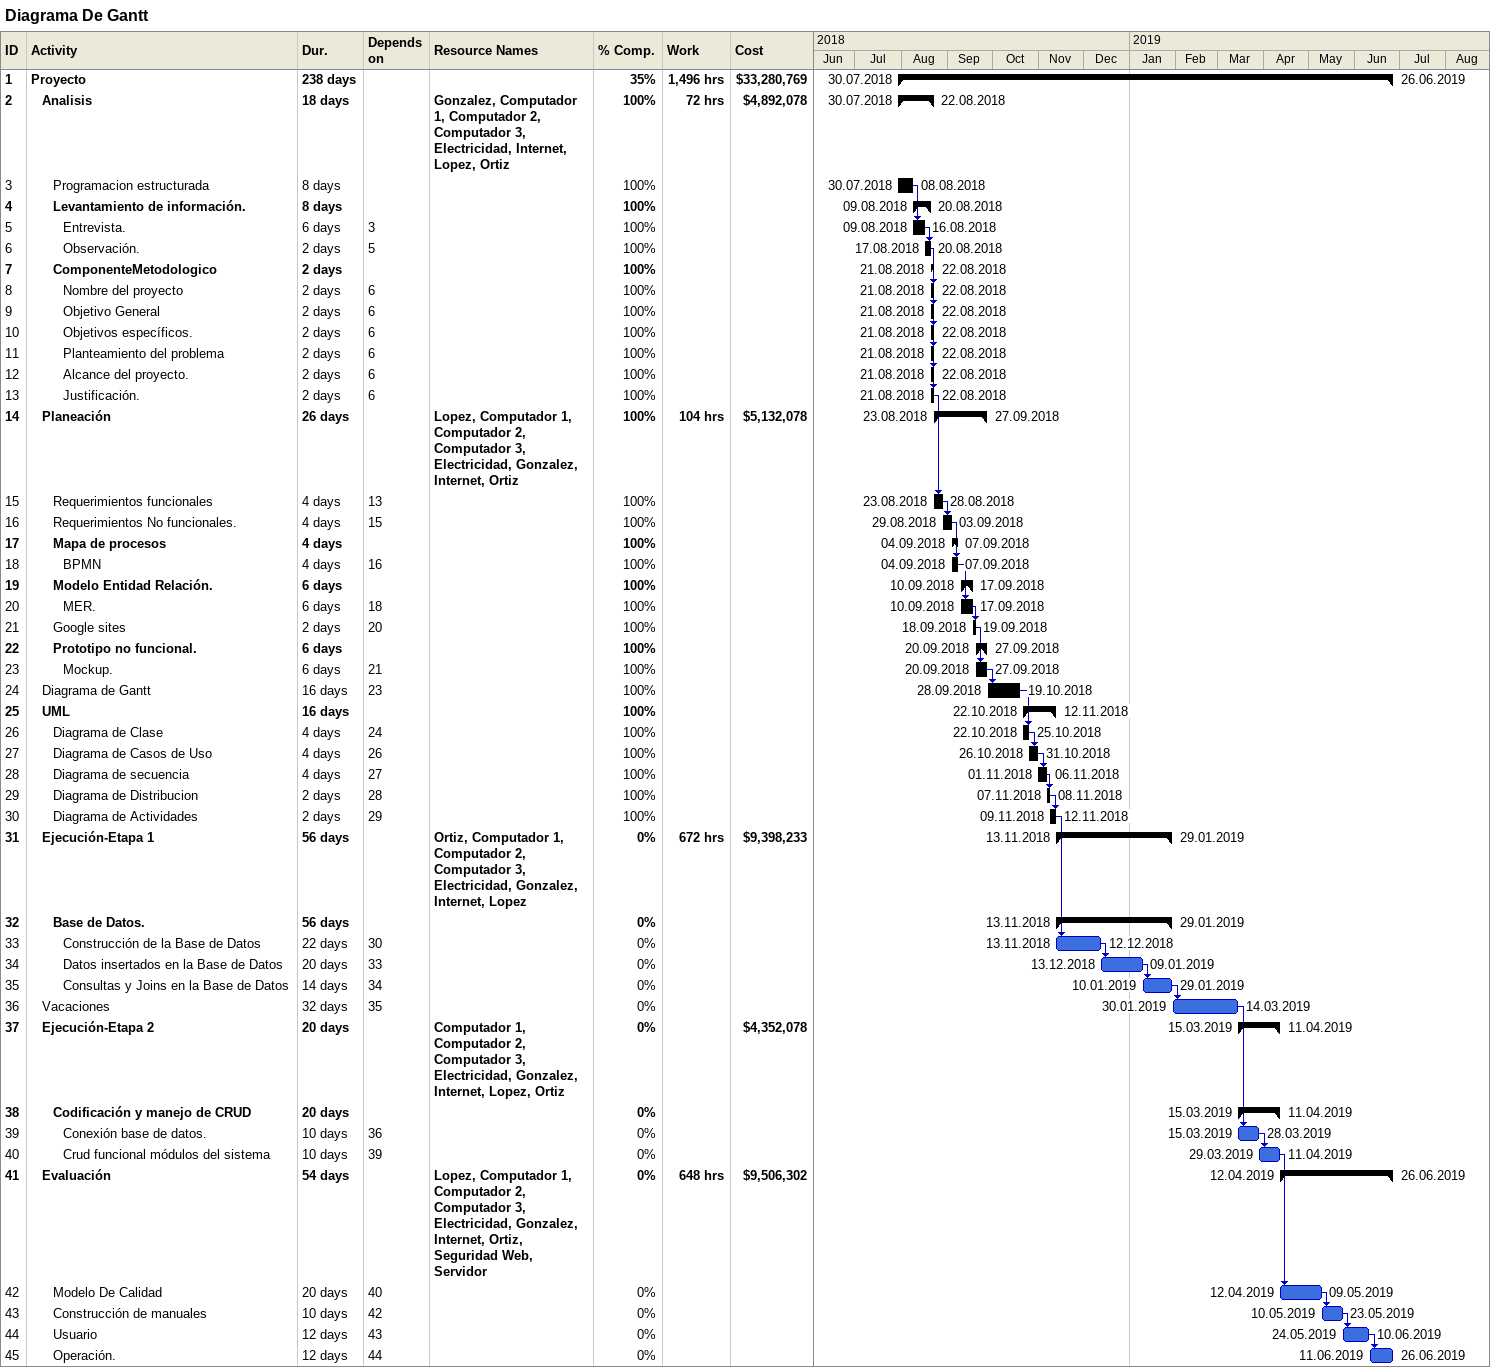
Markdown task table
Diagrama De Gantt

| ID | Level | Task | Duration | Start | Finish | Predecessors | Resources | % complete | Work (h) | Cost ($) |
|---|---|---|---|---|---|---|---|---|---|---|
| 1 | 1 | **Proyecto** | 238d | 2018-07-30 | 2019-06-26 |  |  | 35 | 1496 | 33280769 |
| 2 | 2 | **Analisis** | 18d | 2018-07-30 | 2018-08-22 |  | Gonzalez, Computador 1, Computador 2, Computador 3, Electricidad, Internet, Lopez, Ortiz | 100 | 72 | 4892078 |
| 3 | 3 | Programacion estructurada | 8d | 2018-07-30 | 2018-08-08 |  |  | 100 |  |  |
| 4 | 3 | **Levantamiento de información.** | 8d | 2018-08-09 | 2018-08-20 |  |  | 100 |  |  |
| 5 | 4 | Entrevista. | 6d | 2018-08-09 | 2018-08-16 | 3 |  | 100 |  |  |
| 6 | 4 | Observación. | 2d | 2018-08-17 | 2018-08-20 | 5 |  | 100 |  |  |
| 7 | 3 | **ComponenteMetodologico** | 2d | 2018-08-21 | 2018-08-22 |  |  | 100 |  |  |
| 8 | 4 | Nombre del proyecto | 2d | 2018-08-21 | 2018-08-22 | 6 |  | 100 |  |  |
| 9 | 4 | Objetivo General | 2d | 2018-08-21 | 2018-08-22 | 6 |  | 100 |  |  |
| 10 | 4 | Objetivos específicos. | 2d | 2018-08-21 | 2018-08-22 | 6 |  | 100 |  |  |
| 11 | 4 | Planteamiento del problema | 2d | 2018-08-21 | 2018-08-22 | 6 |  | 100 |  |  |
| 12 | 4 | Alcance del proyecto. | 2d | 2018-08-21 | 2018-08-22 | 6 |  | 100 |  |  |
| 13 | 4 | Justificación. | 2d | 2018-08-21 | 2018-08-22 | 6 |  | 100 |  |  |
| 14 | 2 | **Planeación** | 26d | 2018-08-23 | 2018-09-27 |  | Lopez, Computador 1, Computador 2, Computador 3, Electricidad, Gonzalez, Internet, Ortiz | 100 | 104 | 5132078 |
| 15 | 3 | Requerimientos funcionales | 4d | 2018-08-23 | 2018-08-28 | 13 |  | 100 |  |  |
| 16 | 3 | Requerimientos No funcionales. | 4d | 2018-08-29 | 2018-09-03 | 15 |  | 100 |  |  |
| 17 | 3 | **Mapa de procesos** | 4d | 2018-09-04 | 2018-09-07 |  |  | 100 |  |  |
| 18 | 4 | BPMN | 4d | 2018-09-04 | 2018-09-07 | 16 |  | 100 |  |  |
| 19 | 3 | **Modelo Entidad Relación.** | 6d | 2018-09-10 | 2018-09-17 |  |  | 100 |  |  |
| 20 | 4 | MER. | 6d | 2018-09-10 | 2018-09-17 | 18 |  | 100 |  |  |
| 21 | 3 | Google sites | 2d | 2018-09-18 | 2018-09-19 | 20 |  | 100 |  |  |
| 22 | 3 | **Prototipo no funcional.** | 6d | 2018-09-20 | 2018-09-27 |  |  | 100 |  |  |
| 23 | 4 | Mockup. | 6d | 2018-09-20 | 2018-09-27 | 21 |  | 100 |  |  |
| 24 | 2 | Diagrama de Gantt | 16d | 2018-09-28 | 2018-10-19 | 23 |  | 100 |  |  |
| 25 | 2 | **UML** | 16d | 2018-10-22 | 2018-11-12 |  |  | 100 |  |  |
| 26 | 3 | Diagrama de Clase | 4d | 2018-10-22 | 2018-10-25 | 24 |  | 100 |  |  |
| 27 | 3 | Diagrama de Casos de Uso | 4d | 2018-10-26 | 2018-10-31 | 26 |  | 100 |  |  |
| 28 | 3 | Diagrama de secuencia | 4d | 2018-11-01 | 2018-11-06 | 27 |  | 100 |  |  |
| 29 | 3 | Diagrama de Distribucion | 2d | 2018-11-07 | 2018-11-08 | 28 |  | 100 |  |  |
| 30 | 3 | Diagrama de Actividades | 2d | 2018-11-09 | 2018-11-12 | 29 |  | 100 |  |  |
| 31 | 2 | **Ejecución-Etapa 1** | 56d | 2018-11-13 | 2019-01-29 |  | Ortiz, Computador 1, Computador 2, Computador 3, Electricidad, Gonzalez, Internet, Lopez | 0 | 672 | 9398233 |
| 32 | 3 | **Base de Datos.** | 56d | 2018-11-13 | 2019-01-29 |  |  | 0 |  |  |
| 33 | 4 | Construcción de la Base de Datos | 22d | 2018-11-13 | 2018-12-12 | 30 |  | 0 |  |  |
| 34 | 4 | Datos insertados en la Base de Datos | 20d | 2018-12-13 | 2019-01-09 | 33 |  | 0 |  |  |
| 35 | 4 | Consultas y Joins en la Base de Datos | 14d | 2019-01-10 | 2019-01-29 | 34 |  | 0 |  |  |
| 36 | 2 | Vacaciones | 32d | 2019-01-30 | 2019-03-14 | 35 |  | 0 |  |  |
| 37 | 2 | **Ejecución-Etapa 2** | 20d | 2019-03-15 | 2019-04-11 |  | Computador 1, Computador 2, Computador 3, Electricidad, Gonzalez, Internet, Lopez, Ortiz | 0 |  | 4352078 |
| 38 | 3 | **Codificación y manejo de CRUD** | 20d | 2019-03-15 | 2019-04-11 |  |  | 0 |  |  |
| 39 | 4 | Conexión base de datos. | 10d | 2019-03-15 | 2019-03-28 | 36 |  | 0 |  |  |
| 40 | 4 | Crud funcional módulos del sistema | 10d | 2019-03-29 | 2019-04-11 | 39 |  | 0 |  |  |
| 41 | 2 | **Evaluación** | 54d | 2019-04-12 | 2019-06-26 |  | Lopez, Computador 1, Computador 2, Computador 3, Electricidad, Gonzalez, Internet, Ortiz, Seguridad Web, Servidor | 0 | 648 | 9506302 |
| 42 | 3 | Modelo De Calidad | 20d | 2019-04-12 | 2019-05-09 | 40 |  | 0 |  |  |
| 43 | 3 | Construcción de manuales | 10d | 2019-05-10 | 2019-05-23 | 42 |  | 0 |  |  |
| 44 | 3 | Usuario | 12d | 2019-05-24 | 2019-06-10 | 43 |  | 0 |  |  |
| 45 | 3 | Operación. | 12d | 2019-06-11 | 2019-06-26 | 44 |  | 0 |  |  |
